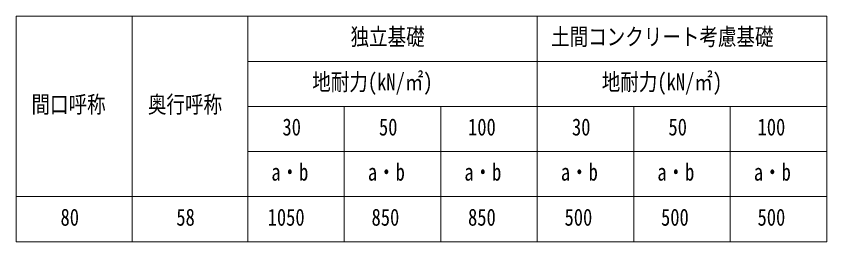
# Model space of a CAD drawing. Units: millimetres, scale not verified. Extents: x -16820 to 16820, y -11880 to 11880.
# Drawn here: x -2060 to 4240, y -2115 to -365 of the extents above; entities that cross this region are included whole.
import ezdxf
from ezdxf.enums import TextEntityAlignment as Align

# ---------------------------------------------------------------- set-up
doc = ezdxf.new("R2010")
doc.units = ezdxf.units.MM
doc.header["$LTSCALE"] = 60
doc.layers.add('0-1_TABLE1', color=7, linetype='Continuous', lineweight=18)
doc.styles.add('ＭＳ ゴシック', font='')
doc.styles.get('ＭＳ ゴシック').set_extended_font_data('MS Gothic')

msp = doc.modelspace()

# ---------------------------------------------------------------- linework, layer by layer
at = {"layer": '0-1_TABLE1'}
for p, q in [((-2059.92, -365.2), (4240.08, -365.2)), ((-2059.92, -365.2), (-2059.92, -2115.2)), ((-1159.92, -365.2), (-1159.92, -2115.2)), ((-259.92, -365.2), (-259.92, -2115.2)), ((1990.08, -365.2), (1990.08, -2115.2)), ((-259.92, -715.2), (4240.08, -715.2)), ((-259.92, -1065.2), (4240.08, -1065.2)), ((490.08, -1065.2), (490.08, -2115.2)), ((1240.08, -1065.2), (1240.08, -2115.2)), ((2740.08, -1065.2), (2740.08, -2115.2)), ((3490.08, -1065.2), (3490.08, -2115.2)), ((-259.92, -1415.2), (4240.08, -1415.2)), ((-2059.92, -1765.2), (4240.08, -1765.2)), ((-2059.92, -2115.2), (4240.08, -2115.2))]:
    msp.add_line(p, q, dxfattribs=at)
msp.add_lwpolyline([(4240.08, -365.2), (4240.08, -1065.2), (4240.08, -2115.2)], dxfattribs=at)

# ---------------------------------------------------------------- texts
at = {"layer": '0-1_TABLE1', "style": 'ＭＳ ゴシック', "width": 0.8}
for s, p in [('独立基礎', (538.68, -630.2)), ('土間コンクリート考慮基礎', (2097.48, -630.2)), ('地耐力(kN/㎡)', (241.08, -980.2)), ('地耐力(kN/㎡)', (2491.08, -980.2)), ('間口呼称', (-1941.12, -1155.2)), ('奥行呼称', (-1036.32, -1155.2)), ('30', (9.48, -1330.2)), ('50', (759.48, -1330.2)), ('100', (1451.88, -1330.2)), ('30', (2259.48, -1330.2)), ('50', (3009.48, -1330.2)), ('100', (3701.88, -1330.2)), ('a・b', (-76.92, -1680.2)), ('a・b', (673.08, -1680.2)), ('a・b', (1423.08, -1680.2)), ('a・b', (2173.08, -1680.2)), ('a・b', (2923.08, -1680.2)), ('a・b', (3673.08, -1680.2)), ('80', (-1715.52, -2030.2)), ('58', (-815.52, -2030.2)), ('1050', (-105.72, -2030.2)), ('850', (701.88, -2030.2)), ('850', (1451.88, -2030.2)), ('500', (2201.88, -2030.2)), ('500', (2951.88, -2030.2)), ('500', (3701.88, -2030.2))]:
    msp.add_text(s, height=132, dxfattribs=at).set_placement(p, align=Align.BOTTOM_LEFT)

doc.saveas('drawing.dxf')
